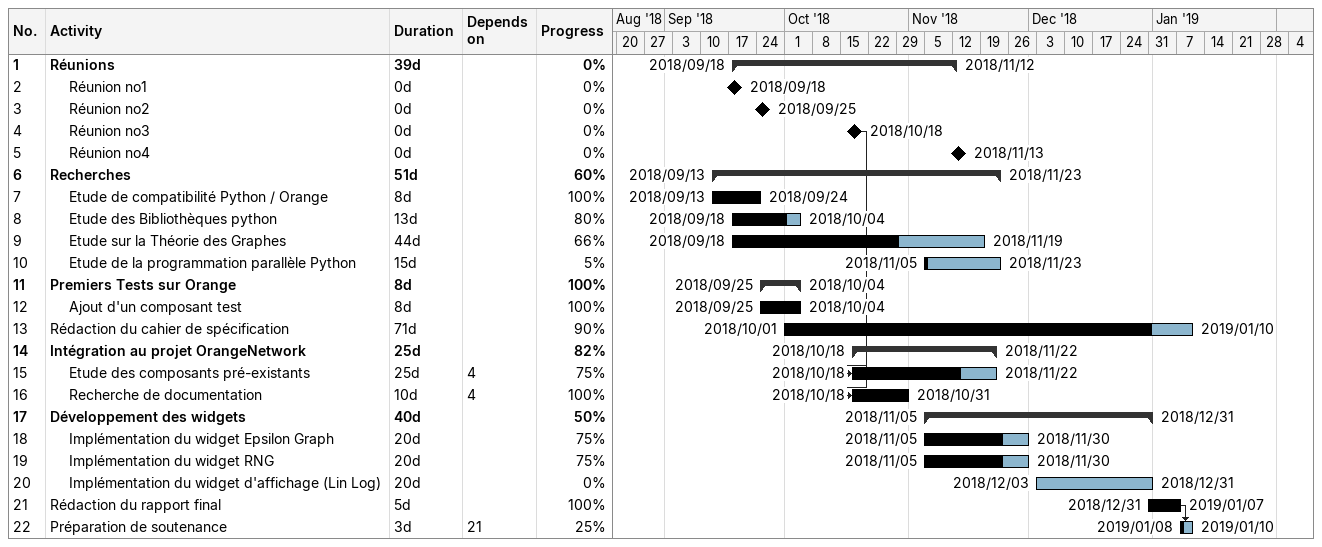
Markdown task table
| ID | Level | Task | Duration | Start | Finish | Predecessors | % complete |
|---|---|---|---|---|---|---|---|
| 1 | 1 | **Réunions** | 39d | 2018-09-18 | 2018-11-12 |  | 0 |
| 2 | 2 | Réunion no1 | 0d | 2018-09-18 | 2018-09-18 |  | 0 |
| 3 | 2 | Réunion no2 | 0d | 2018-09-25 | 2018-09-25 |  | 0 |
| 4 | 2 | Réunion no3 | 0d | 2018-10-18 | 2018-10-18 |  | 0 |
| 5 | 2 | Réunion no4 | 0d | 2018-11-13 | 2018-11-13 |  | 0 |
| 6 | 1 | **Recherches** | 51d | 2018-09-13 | 2018-11-23 |  | 60 |
| 7 | 2 | Etude de compatibilité Python / Orange | 8d | 2018-09-13 | 2018-09-24 |  | 100 |
| 8 | 2 | Etude des Bibliothèques python | 13d | 2018-09-18 | 2018-10-04 |  | 80 |
| 9 | 2 | Etude sur la Théorie des Graphes | 44d | 2018-09-18 | 2018-11-19 |  | 66 |
| 10 | 2 | Etude de la programmation parallèle Python | 15d | 2018-11-05 | 2018-11-23 |  | 5 |
| 11 | 1 | **Premiers Tests sur Orange** | 8d | 2018-09-25 | 2018-10-04 |  | 100 |
| 12 | 2 | Ajout d'un composant test | 8d | 2018-09-25 | 2018-10-04 |  | 100 |
| 13 | 1 | Rédaction du cahier de spécification | 71d | 2018-10-01 | 2019-01-10 |  | 90 |
| 14 | 1 | **Intégration au projet OrangeNetwork** | 25d | 2018-10-18 | 2018-11-22 |  | 82 |
| 15 | 2 | Etude des composants pré-existants | 25d | 2018-10-18 | 2018-11-22 | 4 | 75 |
| 16 | 2 | Recherche de documentation | 10d | 2018-10-18 | 2018-10-31 | 4 | 100 |
| 17 | 1 | **Développement des widgets** | 40d | 2018-11-05 | 2018-12-31 |  | 50 |
| 18 | 2 | Implémentation du widget Epsilon Graph | 20d | 2018-11-05 | 2018-11-30 |  | 75 |
| 19 | 2 | Implémentation du widget RNG | 20d | 2018-11-05 | 2018-11-30 |  | 75 |
| 20 | 2 | Implémentation du widget d'affichage (Lin Log) | 20d | 2018-12-03 | 2018-12-31 |  | 0 |
| 21 | 1 | Rédaction du rapport final | 5d | 2018-12-31 | 2019-01-07 |  | 100 |
| 22 | 1 | Préparation de soutenance | 3d | 2019-01-08 | 2019-01-10 | 21 | 25 |
